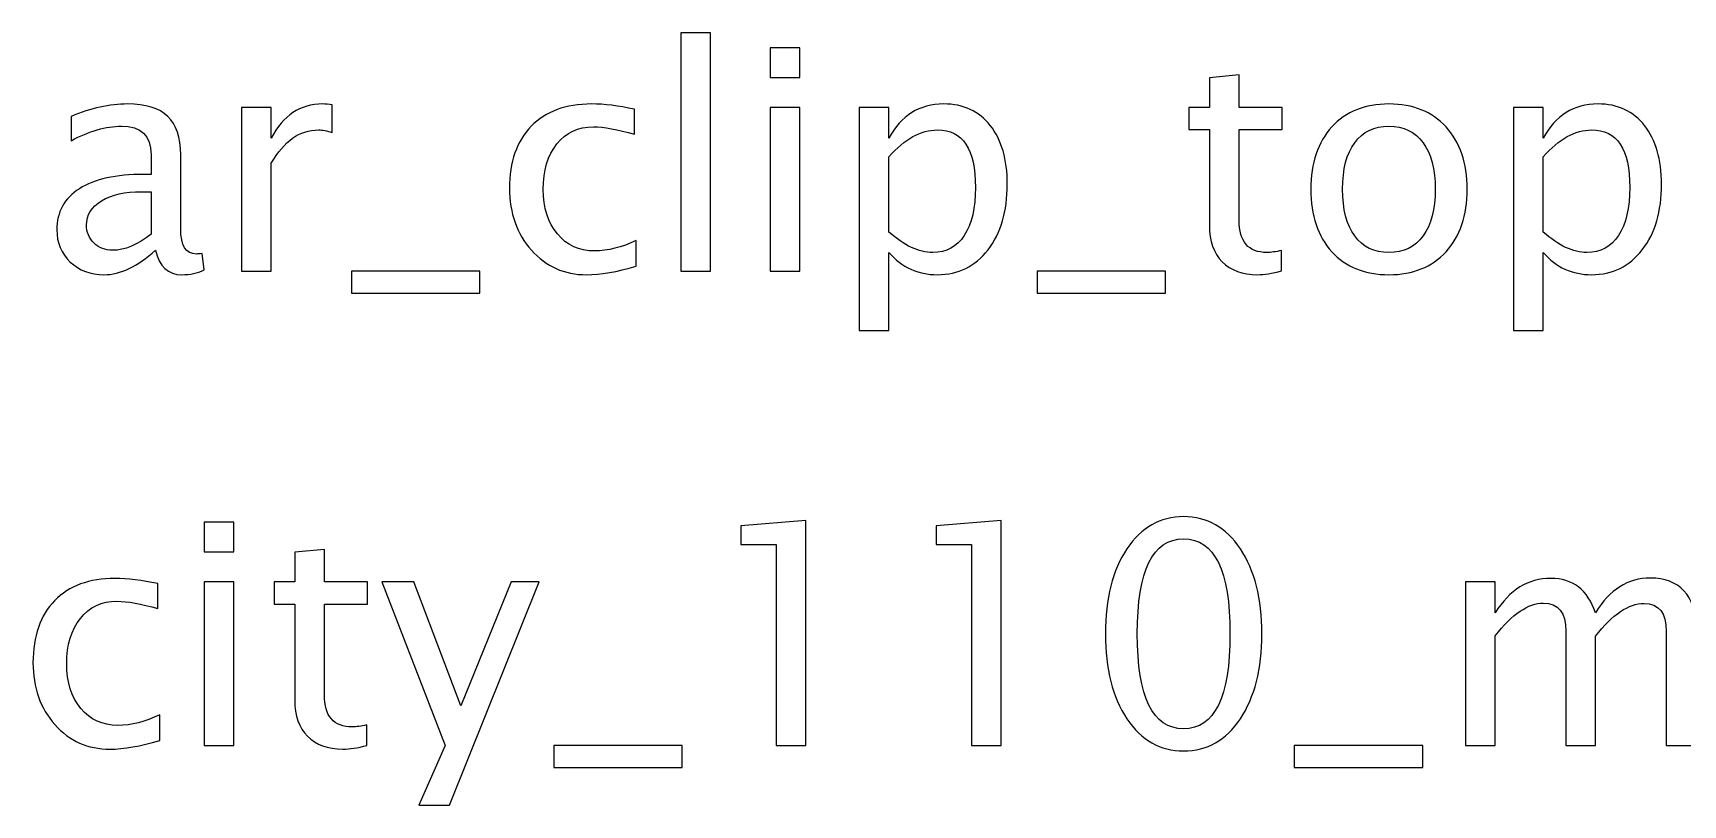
# Model space of a CAD drawing. Header units: centimetres. Extents: x -25.5 to 25.5, y -12 to 28.7.
# Drawn here: x -5.52 to 8.61, y 22.09 to 28.71 of the extents above; entities that cross this region are included whole.
import ezdxf

# ---------------------------------------------------------------- set-up
doc = ezdxf.new("R2010")
doc.units = ezdxf.units.CM
doc.header["$MEASUREMENT"] = 0
doc.layers.add('Layer 1', color=7, linetype='Continuous')

msp = doc.modelspace()

# ---------------------------------------------------------------- linework, layer by layer
at = {"layer": 'Layer 1'}
for points, knots in [([(0.03003, 26.67044), (0.03003, 26.67044), (0.03003, 28.71037), (0.03003, 28.71037), (0.03003, 28.71037), (0.03003, 28.71037), (0.28403, 28.71037), (0.28403, 28.71037), (0.28403, 28.71037), (0.28403, 28.71037), (0.28403, 26.67044), (0.28403, 26.67044), (0.28403, 26.67044), (0.28403, 26.67044), (0.03003, 26.67044), (0.03003, 26.67044)], [0, 0, 0, 0, 0.2, 0.2, 0.2, 0.2, 0.4, 0.4, 0.4, 0.4, 0.6, 0.6, 0.6, 0.6, 1, 1, 1, 1]), ([(0.79467, 28.32938), (0.79467, 28.32938), (0.79467, 28.58338), (0.79467, 28.58338), (0.79467, 28.58338), (0.79467, 28.58338), (1.04867, 28.58338), (1.04867, 28.58338), (1.04867, 28.58338), (1.04867, 28.58338), (1.04867, 28.32938), (1.04867, 28.32938), (1.04867, 28.32938), (1.04867, 28.32938), (0.79467, 28.32938), (0.79467, 28.32938)], [0, 0, 0, 0, 0.2, 0.2, 0.2, 0.2, 0.4, 0.4, 0.4, 0.4, 0.6, 0.6, 0.6, 0.6, 1, 1, 1, 1]), ([(5.17439, 26.67088), (5.0959, 26.64927), (5.02755, 26.63869), (4.96978, 26.63869), (4.96978, 26.63869), (4.84013, 26.63869), (4.73915, 26.67573), (4.66683, 26.74981), (4.66683, 26.74981), (4.59407, 26.8239), (4.55791, 26.92664), (4.55791, 27.0585), (4.55791, 27.0585), (4.55791, 27.0585), (4.55791, 27.88223), (4.55791, 27.88223), (4.55791, 27.88223), (4.55791, 27.88223), (4.38241, 27.88223), (4.38241, 27.88223), (4.38241, 27.88223), (4.38241, 27.88223), (4.38241, 28.07273), (4.38241, 28.07273), (4.38241, 28.07273), (4.38241, 28.07273), (4.55791, 28.07273), (4.55791, 28.07273), (4.55791, 28.07273), (4.55791, 28.07273), (4.55791, 28.32629), (4.55791, 28.32629), (4.55791, 28.32629), (4.55791, 28.32629), (4.81191, 28.35054), (4.81191, 28.35054), (4.81191, 28.35054), (4.81191, 28.35054), (4.81191, 28.07273), (4.81191, 28.07273), (4.81191, 28.07273), (4.81191, 28.07273), (5.17968, 28.07273), (5.17968, 28.07273), (5.17968, 28.07273), (5.17968, 28.07273), (5.17968, 27.88223), (5.17968, 27.88223), (5.17968, 27.88223), (5.17968, 27.88223), (4.81191, 27.88223), (4.81191, 27.88223), (4.81191, 27.88223), (4.81191, 27.88223), (4.81191, 27.10436), (4.81191, 27.10436), (4.81191, 27.10436), (4.81191, 26.92091), (4.89173, 26.82919), (5.05092, 26.82919), (5.05092, 26.82919), (5.08487, 26.82919), (5.12588, 26.83492), (5.17439, 26.84595), (5.17439, 26.84595), (5.17439, 26.84595), (5.17439, 26.67088), (5.17439, 26.67088)], [0, 0, 0, 0, 0.05555556, 0.05555556, 0.05555556, 0.05555556, 0.11111111, 0.11111111, 0.11111111, 0.11111111, 0.16666667, 0.16666667, 0.16666667, 0.16666667, 0.22222222, 0.22222222, 0.22222222, 0.22222222, 0.27777778, 0.27777778, 0.27777778, 0.27777778, 0.33333333, 0.33333333, 0.33333333, 0.33333333, 0.38888889, 0.38888889, 0.38888889, 0.38888889, 0.44444444, 0.44444444, 0.44444444, 0.44444444, 0.5, 0.5, 0.5, 0.5, 0.55555556, 0.55555556, 0.55555556, 0.55555556, 0.61111111, 0.61111111, 0.61111111, 0.61111111, 0.66666667, 0.66666667, 0.66666667, 0.66666667, 0.72222222, 0.72222222, 0.72222222, 0.72222222, 0.77777778, 0.77777778, 0.77777778, 0.77777778, 0.83333333, 0.83333333, 0.83333333, 0.83333333, 0.88888889, 0.88888889, 0.88888889, 0.88888889, 1, 1, 1, 1]), ([(-4.46877, 26.84903), (-4.62134, 26.7088), (-4.76819, 26.63869), (-4.9093, 26.63869), (-4.9093, 26.63869), (-5.02527, 26.63869), (-5.12185, 26.67485), (-5.19813, 26.74761), (-5.19813, 26.74761), (-5.27486, 26.82037), (-5.31323, 26.91209), (-5.31323, 27.02278), (-5.31323, 27.02278), (-5.31323, 27.17579), (-5.24885, 27.29353), (-5.12008, 27.37555), (-5.12008, 27.37555), (-4.99132, 27.45757), (-4.80655, 27.49858), (-4.56578, 27.49858), (-4.56578, 27.49858), (-4.56578, 27.49858), (-4.50625, 27.49858), (-4.50625, 27.49858), (-4.50625, 27.49858), (-4.50625, 27.49858), (-4.50625, 27.66748), (-4.50625, 27.66748), (-4.50625, 27.66748), (-4.50625, 27.8302), (-4.59092, 27.91133), (-4.76069, 27.91133), (-4.76069, 27.91133), (-4.8921, 27.91133), (-5.03586, 27.86988), (-5.19152, 27.78698), (-5.19152, 27.78698), (-5.19152, 27.78698), (-5.19152, 27.996), (-5.19152, 27.996), (-5.19152, 27.996), (-5.02042, 28.06656), (-4.85903, 28.10183), (-4.70777, 28.10183), (-4.70777, 28.10183), (-4.55211, 28.10183), (-4.43702, 28.06656), (-4.36338, 27.99556), (-4.36338, 27.99556), (-4.28929, 27.92456), (-4.25225, 27.8152), (-4.25225, 27.66748), (-4.25225, 27.66748), (-4.25225, 27.66748), (-4.25225, 27.0338), (-4.25225, 27.0338), (-4.25225, 27.0338), (-4.25225, 26.88872), (-4.20771, 26.81596), (-4.1182, 26.81596), (-4.1182, 26.81596), (-4.10717, 26.81596), (-4.09086, 26.81772), (-4.06925, 26.82125), (-4.06925, 26.82125), (-4.06925, 26.82125), (-4.05117, 26.68014), (-4.05117, 26.68014), (-4.05117, 26.68014), (-4.10893, 26.65236), (-4.17243, 26.63869), (-4.24211, 26.63869), (-4.24211, 26.63869), (-4.36073, 26.63869), (-4.43614, 26.7088), (-4.46877, 26.84903)], [0, 0, 0, 0, 0.05, 0.05, 0.05, 0.05, 0.1, 0.1, 0.1, 0.1, 0.15, 0.15, 0.15, 0.15, 0.2, 0.2, 0.2, 0.2, 0.25, 0.25, 0.25, 0.25, 0.3, 0.3, 0.3, 0.3, 0.35, 0.35, 0.35, 0.35, 0.4, 0.4, 0.4, 0.4, 0.45, 0.45, 0.45, 0.45, 0.5, 0.5, 0.5, 0.5, 0.55, 0.55, 0.55, 0.55, 0.6, 0.6, 0.6, 0.6, 0.65, 0.65, 0.65, 0.65, 0.7, 0.7, 0.7, 0.7, 0.75, 0.75, 0.75, 0.75, 0.8, 0.8, 0.8, 0.8, 0.85, 0.85, 0.85, 0.85, 0.9, 0.9, 0.9, 0.9, 1, 1, 1, 1]), ([(-3.73058, 26.67044), (-3.73058, 26.67044), (-3.73058, 28.07273), (-3.73058, 28.07273), (-3.73058, 28.07273), (-3.73058, 28.07273), (-3.47658, 28.07273), (-3.47658, 28.07273), (-3.47658, 28.07273), (-3.47658, 28.07273), (-3.47658, 27.80771), (-3.47658, 27.80771), (-3.47658, 27.80771), (-3.3756, 28.00394), (-3.2292, 28.10183), (-3.03693, 28.10183), (-3.03693, 28.10183), (-3.01091, 28.10183), (-2.98357, 28.09963), (-2.95535, 28.09522), (-2.95535, 28.09522), (-2.95535, 28.09522), (-2.95535, 27.85754), (-2.95535, 27.85754), (-2.95535, 27.85754), (-2.99945, 27.87209), (-3.03825, 27.87958), (-3.07177, 27.87958), (-3.07177, 27.87958), (-3.23316, 27.87958), (-3.3681, 27.78433), (-3.47658, 27.59339), (-3.47658, 27.59339), (-3.47658, 27.59339), (-3.47658, 26.67044), (-3.47658, 26.67044), (-3.47658, 26.67044), (-3.47658, 26.67044), (-3.73058, 26.67044), (-3.73058, 26.67044)], [0, 0, 0, 0, 0.09090909, 0.09090909, 0.09090909, 0.09090909, 0.18181818, 0.18181818, 0.18181818, 0.18181818, 0.27272727, 0.27272727, 0.27272727, 0.27272727, 0.36363636, 0.36363636, 0.36363636, 0.36363636, 0.45454545, 0.45454545, 0.45454545, 0.45454545, 0.54545455, 0.54545455, 0.54545455, 0.54545455, 0.63636364, 0.63636364, 0.63636364, 0.63636364, 0.72727273, 0.72727273, 0.72727273, 0.72727273, 0.81818182, 0.81818182, 0.81818182, 0.81818182, 1, 1, 1, 1]), ([(-0.35141, 26.71277), (-0.5159, 26.66338), (-0.65789, 26.63869), (-0.77739, 26.63869), (-0.77739, 26.63869), (-0.96701, 26.63869), (-1.124, 26.7088), (-1.24879, 26.84859), (-1.24879, 26.84859), (-1.37359, 26.98882), (-1.43621, 27.16565), (-1.43621, 27.37864), (-1.43621, 27.37864), (-1.43621, 27.60618), (-1.37447, 27.78389), (-1.251, 27.91089), (-1.251, 27.91089), (-1.12753, 28.03833), (-0.95511, 28.10183), (-0.73374, 28.10183), (-0.73374, 28.10183), (-0.62482, 28.10183), (-0.50223, 28.08684), (-0.36729, 28.05685), (-0.36729, 28.05685), (-0.36729, 28.05685), (-0.36729, 27.84254), (-0.36729, 27.84254), (-0.36729, 27.84254), (-0.51061, 27.88488), (-0.62746, 27.90604), (-0.71742, 27.90604), (-0.71742, 27.90604), (-0.84795, 27.90604), (-0.95246, 27.85709), (-1.03051, 27.75964), (-1.03051, 27.75964), (-1.10856, 27.66219), (-1.14781, 27.5321), (-1.14781, 27.36982), (-1.14781, 27.36982), (-1.14781, 27.21239), (-1.10724, 27.08539), (-1.02654, 26.98794), (-1.02654, 26.98794), (-0.94584, 26.89093), (-0.84045, 26.84242), (-0.70948, 26.84242), (-0.70948, 26.84242), (-0.59351, 26.84242), (-0.47445, 26.87241), (-0.35141, 26.93238), (-0.35141, 26.93238), (-0.35141, 26.93238), (-0.35141, 26.71277), (-0.35141, 26.71277)], [0, 0, 0, 0, 0.06666667, 0.06666667, 0.06666667, 0.06666667, 0.13333333, 0.13333333, 0.13333333, 0.13333333, 0.2, 0.2, 0.2, 0.2, 0.26666667, 0.26666667, 0.26666667, 0.26666667, 0.33333333, 0.33333333, 0.33333333, 0.33333333, 0.4, 0.4, 0.4, 0.4, 0.46666667, 0.46666667, 0.46666667, 0.46666667, 0.53333333, 0.53333333, 0.53333333, 0.53333333, 0.6, 0.6, 0.6, 0.6, 0.66666667, 0.66666667, 0.66666667, 0.66666667, 0.73333333, 0.73333333, 0.73333333, 0.73333333, 0.8, 0.8, 0.8, 0.8, 0.86666667, 0.86666667, 0.86666667, 0.86666667, 1, 1, 1, 1]), ([(0.79467, 26.67044), (0.79467, 26.67044), (0.79467, 28.07273), (0.79467, 28.07273), (0.79467, 28.07273), (0.79467, 28.07273), (1.04867, 28.07273), (1.04867, 28.07273), (1.04867, 28.07273), (1.04867, 28.07273), (1.04867, 26.67044), (1.04867, 26.67044), (1.04867, 26.67044), (1.04867, 26.67044), (0.79467, 26.67044), (0.79467, 26.67044)], [0, 0, 0, 0, 0.2, 0.2, 0.2, 0.2, 0.4, 0.4, 0.4, 0.4, 0.6, 0.6, 0.6, 0.6, 1, 1, 1, 1]), ([(1.55931, 26.15979), (1.55931, 26.15979), (1.55931, 28.07273), (1.55931, 28.07273), (1.55931, 28.07273), (1.55931, 28.07273), (1.81331, 28.07273), (1.81331, 28.07273), (1.81331, 28.07273), (1.81331, 28.07273), (1.81331, 27.80771), (1.81331, 27.80771), (1.81331, 27.80771), (1.91738, 28.00394), (2.07392, 28.10183), (2.2825, 28.10183), (2.2825, 28.10183), (2.4514, 28.10183), (2.58413, 28.04054), (2.68114, 27.91751), (2.68114, 27.91751), (2.77816, 27.79448), (2.82666, 27.62647), (2.82666, 27.41348), (2.82666, 27.41348), (2.82666, 27.18153), (2.77154, 26.99411), (2.66174, 26.85212), (2.66174, 26.85212), (2.55194, 26.70969), (2.4073, 26.63869), (2.22826, 26.63869), (2.22826, 26.63869), (2.06202, 26.63869), (1.92355, 26.70219), (1.81331, 26.82963), (1.81331, 26.82963), (1.81331, 26.82963), (1.81331, 26.15979), (1.81331, 26.15979), (1.81331, 26.15979), (1.81331, 26.15979), (1.55931, 26.15979), (1.55931, 26.15979)], [0, 0, 0, 0, 0.08333333, 0.08333333, 0.08333333, 0.08333333, 0.16666667, 0.16666667, 0.16666667, 0.16666667, 0.25, 0.25, 0.25, 0.25, 0.33333333, 0.33333333, 0.33333333, 0.33333333, 0.41666667, 0.41666667, 0.41666667, 0.41666667, 0.5, 0.5, 0.5, 0.5, 0.58333333, 0.58333333, 0.58333333, 0.58333333, 0.66666667, 0.66666667, 0.66666667, 0.66666667, 0.75, 0.75, 0.75, 0.75, 0.83333333, 0.83333333, 0.83333333, 0.83333333, 1, 1, 1, 1]), ([(6.09514, 26.63869), (5.88921, 26.63869), (5.72605, 26.70439), (5.6061, 26.8358), (5.6061, 26.8358), (5.48572, 26.96721), (5.42574, 27.14581), (5.42574, 27.37114), (5.42574, 27.37114), (5.42574, 27.59604), (5.48572, 27.77419), (5.6061, 27.90516), (5.6061, 27.90516), (5.72605, 28.03613), (5.88921, 28.10183), (6.09514, 28.10183), (6.09514, 28.10183), (6.30107, 28.10183), (6.46423, 28.03613), (6.58418, 27.90516), (6.58418, 27.90516), (6.70456, 27.77419), (6.76453, 27.59604), (6.76453, 27.37114), (6.76453, 27.37114), (6.76453, 27.14581), (6.70456, 26.96721), (6.58418, 26.8358), (6.58418, 26.8358), (6.46423, 26.70439), (6.30107, 26.63869), (6.09514, 26.63869)], [0, 0, 0, 0, 0.11111111, 0.11111111, 0.11111111, 0.11111111, 0.22222222, 0.22222222, 0.22222222, 0.22222222, 0.33333333, 0.33333333, 0.33333333, 0.33333333, 0.44444444, 0.44444444, 0.44444444, 0.44444444, 0.55555556, 0.55555556, 0.55555556, 0.55555556, 0.66666667, 0.66666667, 0.66666667, 0.66666667, 0.77777778, 0.77777778, 0.77777778, 0.77777778, 1, 1, 1, 1]), ([(7.16229, 26.15979), (7.16229, 26.15979), (7.16229, 28.07273), (7.16229, 28.07273), (7.16229, 28.07273), (7.16229, 28.07273), (7.41629, 28.07273), (7.41629, 28.07273), (7.41629, 28.07273), (7.41629, 28.07273), (7.41629, 27.80771), (7.41629, 27.80771), (7.41629, 27.80771), (7.52036, 28.00394), (7.6769, 28.10183), (7.88548, 28.10183), (7.88548, 28.10183), (8.05438, 28.10183), (8.18711, 28.04054), (8.28412, 27.91751), (8.28412, 27.91751), (8.38114, 27.79448), (8.42964, 27.62647), (8.42964, 27.41348), (8.42964, 27.41348), (8.42964, 27.18153), (8.37452, 26.99411), (8.26472, 26.85212), (8.26472, 26.85212), (8.15492, 26.70969), (8.01028, 26.63869), (7.83124, 26.63869), (7.83124, 26.63869), (7.665, 26.63869), (7.52653, 26.70219), (7.41629, 26.82963), (7.41629, 26.82963), (7.41629, 26.82963), (7.41629, 26.15979), (7.41629, 26.15979), (7.41629, 26.15979), (7.41629, 26.15979), (7.16229, 26.15979), (7.16229, 26.15979)], [0, 0, 0, 0, 0.08333333, 0.08333333, 0.08333333, 0.08333333, 0.16666667, 0.16666667, 0.16666667, 0.16666667, 0.25, 0.25, 0.25, 0.25, 0.33333333, 0.33333333, 0.33333333, 0.33333333, 0.41666667, 0.41666667, 0.41666667, 0.41666667, 0.5, 0.5, 0.5, 0.5, 0.58333333, 0.58333333, 0.58333333, 0.58333333, 0.66666667, 0.66666667, 0.66666667, 0.66666667, 0.75, 0.75, 0.75, 0.75, 0.83333333, 0.83333333, 0.83333333, 0.83333333, 1, 1, 1, 1]), ([(1.81331, 27.0047), (1.94428, 26.88784), (2.06907, 26.82919), (2.18769, 26.82919), (2.18769, 26.82919), (2.30455, 26.82919), (2.39495, 26.87814), (2.45845, 26.97559), (2.45845, 26.97559), (2.52239, 27.07305), (2.55414, 27.21019), (2.55414, 27.38746), (2.55414, 27.38746), (2.55414, 27.71554), (2.44566, 27.87958), (2.2287, 27.87958), (2.2287, 27.87958), (2.08671, 27.87958), (1.94825, 27.80286), (1.81331, 27.64896), (1.81331, 27.64896), (1.81331, 27.64896), (1.81331, 27.0047), (1.81331, 27.0047)], [0, 0, 0, 0, 0.14285714, 0.14285714, 0.14285714, 0.14285714, 0.28571429, 0.28571429, 0.28571429, 0.28571429, 0.42857143, 0.42857143, 0.42857143, 0.42857143, 0.57142857, 0.57142857, 0.57142857, 0.57142857, 0.71428571, 0.71428571, 0.71428571, 0.71428571, 1, 1, 1, 1]), ([(6.0947, 26.82919), (6.22038, 26.82919), (6.31827, 26.87637), (6.38794, 26.97118), (6.38794, 26.97118), (6.45718, 27.06555), (6.49201, 27.19917), (6.49201, 27.37114), (6.49201, 27.37114), (6.49201, 27.54268), (6.45718, 27.67586), (6.38794, 27.77022), (6.38794, 27.77022), (6.31827, 27.86415), (6.22038, 27.91133), (6.0947, 27.91133), (6.0947, 27.91133), (5.96858, 27.91133), (5.87069, 27.86415), (5.80189, 27.77022), (5.80189, 27.77022), (5.73266, 27.67586), (5.69827, 27.54268), (5.69827, 27.37114), (5.69827, 27.37114), (5.69827, 27.19917), (5.73266, 27.06555), (5.80189, 26.97118), (5.80189, 26.97118), (5.87069, 26.87637), (5.96858, 26.82919), (6.0947, 26.82919)], [0, 0, 0, 0, 0.11111111, 0.11111111, 0.11111111, 0.11111111, 0.22222222, 0.22222222, 0.22222222, 0.22222222, 0.33333333, 0.33333333, 0.33333333, 0.33333333, 0.44444444, 0.44444444, 0.44444444, 0.44444444, 0.55555556, 0.55555556, 0.55555556, 0.55555556, 0.66666667, 0.66666667, 0.66666667, 0.66666667, 0.77777778, 0.77777778, 0.77777778, 0.77777778, 1, 1, 1, 1]), ([(7.41629, 27.0047), (7.54726, 26.88784), (7.67205, 26.82919), (7.79067, 26.82919), (7.79067, 26.82919), (7.90753, 26.82919), (7.99793, 26.87814), (8.06143, 26.97559), (8.06143, 26.97559), (8.12537, 27.07305), (8.15712, 27.21019), (8.15712, 27.38746), (8.15712, 27.38746), (8.15712, 27.71554), (8.04864, 27.87958), (7.83168, 27.87958), (7.83168, 27.87958), (7.68969, 27.87958), (7.55123, 27.80286), (7.41629, 27.64896), (7.41629, 27.64896), (7.41629, 27.64896), (7.41629, 27.0047), (7.41629, 27.0047)], [0, 0, 0, 0, 0.14285714, 0.14285714, 0.14285714, 0.14285714, 0.28571429, 0.28571429, 0.28571429, 0.28571429, 0.42857143, 0.42857143, 0.42857143, 0.42857143, 0.57142857, 0.57142857, 0.57142857, 0.57142857, 0.71428571, 0.71428571, 0.71428571, 0.71428571, 1, 1, 1, 1]), ([(-4.50625, 26.9875), (-4.50625, 26.9875), (-4.50625, 27.34777), (-4.50625, 27.34777), (-4.50625, 27.34777), (-4.50625, 27.34777), (-4.58783, 27.35042), (-4.58783, 27.35042), (-4.58783, 27.35042), (-4.72894, 27.35042), (-4.84271, 27.3244), (-4.92958, 27.27237), (-4.92958, 27.27237), (-5.01601, 27.21989), (-5.05923, 27.15066), (-5.05923, 27.06423), (-5.05923, 27.06423), (-5.05923, 27.00381), (-5.03762, 26.95266), (-4.99485, 26.91077), (-4.99485, 26.91077), (-4.95163, 26.86888), (-4.89916, 26.84771), (-4.83698, 26.84771), (-4.83698, 26.84771), (-4.73115, 26.84771), (-4.6209, 26.89445), (-4.50625, 26.9875)], [0, 0, 0, 0, 0.125, 0.125, 0.125, 0.125, 0.25, 0.25, 0.25, 0.25, 0.375, 0.375, 0.375, 0.375, 0.5, 0.5, 0.5, 0.5, 0.625, 0.625, 0.625, 0.625, 0.75, 0.75, 0.75, 0.75, 1, 1, 1, 1]), ([(-2.79087, 26.47994), (-2.79087, 26.47994), (-2.79087, 26.67044), (-2.79087, 26.67044), (-2.79087, 26.67044), (-2.79087, 26.67044), (-1.6902, 26.67044), (-1.6902, 26.67044), (-1.6902, 26.67044), (-1.6902, 26.67044), (-1.6902, 26.47994), (-1.6902, 26.47994), (-1.6902, 26.47994), (-1.6902, 26.47994), (-2.79087, 26.47994), (-2.79087, 26.47994)], [0, 0, 0, 0, 0.2, 0.2, 0.2, 0.2, 0.4, 0.4, 0.4, 0.4, 0.6, 0.6, 0.6, 0.6, 1, 1, 1, 1]), ([(3.08154, 26.47994), (3.08154, 26.47994), (3.08154, 26.67044), (3.08154, 26.67044), (3.08154, 26.67044), (3.08154, 26.67044), (4.18221, 26.67044), (4.18221, 26.67044), (4.18221, 26.67044), (4.18221, 26.67044), (4.18221, 26.47994), (4.18221, 26.47994), (4.18221, 26.47994), (4.18221, 26.47994), (3.08154, 26.47994), (3.08154, 26.47994)], [0, 0, 0, 0, 0.2, 0.2, 0.2, 0.2, 0.4, 0.4, 0.4, 0.4, 0.6, 0.6, 0.6, 0.6, 1, 1, 1, 1]), ([(-4.05094, 24.26362), (-4.05094, 24.26362), (-4.05094, 24.51762), (-4.05094, 24.51762), (-4.05094, 24.51762), (-4.05094, 24.51762), (-3.79694, 24.51762), (-3.79694, 24.51762), (-3.79694, 24.51762), (-3.79694, 24.51762), (-3.79694, 24.26362), (-3.79694, 24.26362), (-3.79694, 24.26362), (-3.79694, 24.26362), (-4.05094, 24.26362), (-4.05094, 24.26362)], [0, 0, 0, 0, 0.2, 0.2, 0.2, 0.2, 0.4, 0.4, 0.4, 0.4, 0.6, 0.6, 0.6, 0.6, 1, 1, 1, 1]), ([(0.84781, 22.60468), (0.84781, 22.60468), (0.84781, 24.32712), (0.84781, 24.32712), (0.84781, 24.32712), (0.84781, 24.32712), (0.54354, 24.32712), (0.54354, 24.32712), (0.54354, 24.32712), (0.54354, 24.32712), (0.54354, 24.48587), (0.54354, 24.48587), (0.54354, 24.48587), (0.54354, 24.48587), (1.10181, 24.53349), (1.10181, 24.53349), (1.10181, 24.53349), (1.10181, 24.53349), (1.10181, 22.60468), (1.10181, 22.60468), (1.10181, 22.60468), (1.10181, 22.60468), (0.84781, 22.60468), (0.84781, 22.60468)], [0, 0, 0, 0, 0.14285714, 0.14285714, 0.14285714, 0.14285714, 0.28571429, 0.28571429, 0.28571429, 0.28571429, 0.42857143, 0.42857143, 0.42857143, 0.42857143, 0.57142857, 0.57142857, 0.57142857, 0.57142857, 0.71428571, 0.71428571, 0.71428571, 0.71428571, 1, 1, 1, 1]), ([(2.52086, 22.60468), (2.52086, 22.60468), (2.52086, 24.32712), (2.52086, 24.32712), (2.52086, 24.32712), (2.52086, 24.32712), (2.21659, 24.32712), (2.21659, 24.32712), (2.21659, 24.32712), (2.21659, 24.32712), (2.21659, 24.48587), (2.21659, 24.48587), (2.21659, 24.48587), (2.21659, 24.48587), (2.77486, 24.53349), (2.77486, 24.53349), (2.77486, 24.53349), (2.77486, 24.53349), (2.77486, 22.60468), (2.77486, 22.60468), (2.77486, 22.60468), (2.77486, 22.60468), (2.52086, 22.60468), (2.52086, 22.60468)], [0, 0, 0, 0, 0.14285714, 0.14285714, 0.14285714, 0.14285714, 0.28571429, 0.28571429, 0.28571429, 0.28571429, 0.42857143, 0.42857143, 0.42857143, 0.42857143, 0.57142857, 0.57142857, 0.57142857, 0.57142857, 0.71428571, 0.71428571, 0.71428571, 0.71428571, 1, 1, 1, 1]), ([(4.33678, 22.55706), (4.13614, 22.55706), (3.9743, 22.64922), (3.85171, 22.8331), (3.85171, 22.8331), (3.72868, 23.01699), (3.66739, 23.25952), (3.66739, 23.56115), (3.66739, 23.56115), (3.66739, 23.86277), (3.72868, 24.10531), (3.85171, 24.28919), (3.85171, 24.28919), (3.9743, 24.47308), (4.13614, 24.56524), (4.33678, 24.56524), (4.33678, 24.56524), (4.53831, 24.56524), (4.70014, 24.47352), (4.82273, 24.29007), (4.82273, 24.29007), (4.94488, 24.10663), (5.00618, 23.86365), (5.00618, 23.56115), (5.00618, 23.56115), (5.00618, 23.25952), (4.94488, 23.01699), (4.82273, 22.8331), (4.82273, 22.8331), (4.70014, 22.64922), (4.53831, 22.55706), (4.33678, 22.55706)], [0, 0, 0, 0, 0.11111111, 0.11111111, 0.11111111, 0.11111111, 0.22222222, 0.22222222, 0.22222222, 0.22222222, 0.33333333, 0.33333333, 0.33333333, 0.33333333, 0.44444444, 0.44444444, 0.44444444, 0.44444444, 0.55555556, 0.55555556, 0.55555556, 0.55555556, 0.66666667, 0.66666667, 0.66666667, 0.66666667, 0.77777778, 0.77777778, 0.77777778, 0.77777778, 1, 1, 1, 1]), ([(4.33634, 22.74755), (4.60137, 22.74755), (4.73366, 23.01875), (4.73366, 23.56115), (4.73366, 23.56115), (4.73366, 24.10354), (4.60137, 24.37474), (4.33634, 24.37474), (4.33634, 24.37474), (4.0722, 24.37474), (3.93991, 24.10354), (3.93991, 23.56115), (3.93991, 23.56115), (3.93991, 23.01875), (4.0722, 22.74755), (4.33634, 22.74755)], [0, 0, 0, 0, 0.2, 0.2, 0.2, 0.2, 0.4, 0.4, 0.4, 0.4, 0.6, 0.6, 0.6, 0.6, 1, 1, 1, 1]), ([(-2.65924, 22.60512), (-2.73773, 22.58351), (-2.80608, 22.57293), (-2.86385, 22.57293), (-2.86385, 22.57293), (-2.9935, 22.57293), (-3.09448, 22.60997), (-3.1668, 22.68405), (-3.1668, 22.68405), (-3.23956, 22.75814), (-3.27572, 22.86088), (-3.27572, 22.99274), (-3.27572, 22.99274), (-3.27572, 22.99274), (-3.27572, 23.81647), (-3.27572, 23.81647), (-3.27572, 23.81647), (-3.27572, 23.81647), (-3.45122, 23.81647), (-3.45122, 23.81647), (-3.45122, 23.81647), (-3.45122, 23.81647), (-3.45122, 24.00697), (-3.45122, 24.00697), (-3.45122, 24.00697), (-3.45122, 24.00697), (-3.27572, 24.00697), (-3.27572, 24.00697), (-3.27572, 24.00697), (-3.27572, 24.00697), (-3.27572, 24.26053), (-3.27572, 24.26053), (-3.27572, 24.26053), (-3.27572, 24.26053), (-3.02172, 24.28478), (-3.02172, 24.28478), (-3.02172, 24.28478), (-3.02172, 24.28478), (-3.02172, 24.00697), (-3.02172, 24.00697), (-3.02172, 24.00697), (-3.02172, 24.00697), (-2.65395, 24.00697), (-2.65395, 24.00697), (-2.65395, 24.00697), (-2.65395, 24.00697), (-2.65395, 23.81647), (-2.65395, 23.81647), (-2.65395, 23.81647), (-2.65395, 23.81647), (-3.02172, 23.81647), (-3.02172, 23.81647), (-3.02172, 23.81647), (-3.02172, 23.81647), (-3.02172, 23.0386), (-3.02172, 23.0386), (-3.02172, 23.0386), (-3.02172, 22.85515), (-2.9419, 22.76343), (-2.78271, 22.76343), (-2.78271, 22.76343), (-2.74876, 22.76343), (-2.70775, 22.76916), (-2.65924, 22.78019), (-2.65924, 22.78019), (-2.65924, 22.78019), (-2.65924, 22.60512), (-2.65924, 22.60512)], [0, 0, 0, 0, 0.05555556, 0.05555556, 0.05555556, 0.05555556, 0.11111111, 0.11111111, 0.11111111, 0.11111111, 0.16666667, 0.16666667, 0.16666667, 0.16666667, 0.22222222, 0.22222222, 0.22222222, 0.22222222, 0.27777778, 0.27777778, 0.27777778, 0.27777778, 0.33333333, 0.33333333, 0.33333333, 0.33333333, 0.38888889, 0.38888889, 0.38888889, 0.38888889, 0.44444444, 0.44444444, 0.44444444, 0.44444444, 0.5, 0.5, 0.5, 0.5, 0.55555556, 0.55555556, 0.55555556, 0.55555556, 0.61111111, 0.61111111, 0.61111111, 0.61111111, 0.66666667, 0.66666667, 0.66666667, 0.66666667, 0.72222222, 0.72222222, 0.72222222, 0.72222222, 0.77777778, 0.77777778, 0.77777778, 0.77777778, 0.83333333, 0.83333333, 0.83333333, 0.83333333, 0.88888889, 0.88888889, 0.88888889, 0.88888889, 1, 1, 1, 1]), ([(-4.43238, 22.64701), (-4.59687, 22.59762), (-4.73886, 22.57293), (-4.85836, 22.57293), (-4.85836, 22.57293), (-5.04798, 22.57293), (-5.20497, 22.64304), (-5.32976, 22.78283), (-5.32976, 22.78283), (-5.45456, 22.92306), (-5.51718, 23.09989), (-5.51718, 23.31288), (-5.51718, 23.31288), (-5.51718, 23.54042), (-5.45544, 23.71813), (-5.33197, 23.84513), (-5.33197, 23.84513), (-5.2085, 23.97257), (-5.03608, 24.03607), (-4.81471, 24.03607), (-4.81471, 24.03607), (-4.70579, 24.03607), (-4.5832, 24.02108), (-4.44826, 23.99109), (-4.44826, 23.99109), (-4.44826, 23.99109), (-4.44826, 23.77678), (-4.44826, 23.77678), (-4.44826, 23.77678), (-4.59158, 23.81912), (-4.70843, 23.84028), (-4.79839, 23.84028), (-4.79839, 23.84028), (-4.92892, 23.84028), (-5.03343, 23.79133), (-5.11148, 23.69388), (-5.11148, 23.69388), (-5.18953, 23.59643), (-5.22878, 23.46634), (-5.22878, 23.30406), (-5.22878, 23.30406), (-5.22878, 23.14663), (-5.18821, 23.01963), (-5.10751, 22.92218), (-5.10751, 22.92218), (-5.02681, 22.82517), (-4.92142, 22.77666), (-4.79045, 22.77666), (-4.79045, 22.77666), (-4.67448, 22.77666), (-4.55542, 22.80665), (-4.43238, 22.86662), (-4.43238, 22.86662), (-4.43238, 22.86662), (-4.43238, 22.64701), (-4.43238, 22.64701)], [0, 0, 0, 0, 0.06666667, 0.06666667, 0.06666667, 0.06666667, 0.13333333, 0.13333333, 0.13333333, 0.13333333, 0.2, 0.2, 0.2, 0.2, 0.26666667, 0.26666667, 0.26666667, 0.26666667, 0.33333333, 0.33333333, 0.33333333, 0.33333333, 0.4, 0.4, 0.4, 0.4, 0.46666667, 0.46666667, 0.46666667, 0.46666667, 0.53333333, 0.53333333, 0.53333333, 0.53333333, 0.6, 0.6, 0.6, 0.6, 0.66666667, 0.66666667, 0.66666667, 0.66666667, 0.73333333, 0.73333333, 0.73333333, 0.73333333, 0.8, 0.8, 0.8, 0.8, 0.86666667, 0.86666667, 0.86666667, 0.86666667, 1, 1, 1, 1]), ([(6.75066, 22.60468), (6.75066, 22.60468), (6.75066, 24.00697), (6.75066, 24.00697), (6.75066, 24.00697), (6.75066, 24.00697), (7.00466, 24.00697), (7.00466, 24.00697), (7.00466, 24.00697), (7.00466, 24.00697), (7.00466, 23.74195), (7.00466, 23.74195), (7.00466, 23.74195), (7.12857, 23.93818), (7.28732, 24.03607), (7.48179, 24.03607), (7.48179, 24.03607), (7.6692, 24.03607), (7.79664, 23.93818), (7.86455, 23.74195), (7.86455, 23.74195), (7.98494, 23.93994), (8.14193, 24.03872), (8.33463, 24.03872), (8.33463, 24.03872), (8.45766, 24.03872), (8.55335, 24.00256), (8.6217, 23.9298), (8.6217, 23.9298), (8.69005, 23.85704), (8.72445, 23.75518), (8.72445, 23.62421), (8.72445, 23.62421), (8.72445, 23.62421), (8.72445, 22.60468), (8.72445, 22.60468), (8.72445, 22.60468), (8.72445, 22.60468), (8.47045, 22.60468), (8.47045, 22.60468), (8.47045, 22.60468), (8.47045, 22.60468), (8.47045, 23.58231), (8.47045, 23.58231), (8.47045, 23.58231), (8.47045, 23.74195), (8.40695, 23.82176), (8.27995, 23.82176), (8.27995, 23.82176), (8.1481, 23.82176), (8.00963, 23.72872), (7.86455, 23.54219), (7.86455, 23.54219), (7.86455, 23.54219), (7.86455, 22.60468), (7.86455, 22.60468), (7.86455, 22.60468), (7.86455, 22.60468), (7.61055, 22.60468), (7.61055, 22.60468), (7.61055, 22.60468), (7.61055, 22.60468), (7.61055, 23.5832), (7.61055, 23.5832), (7.61055, 23.5832), (7.61055, 23.74415), (7.54617, 23.82441), (7.41697, 23.82441), (7.41697, 23.82441), (7.28865, 23.82441), (7.15106, 23.73092), (7.00466, 23.54351), (7.00466, 23.54351), (7.00466, 23.54351), (7.00466, 22.60468), (7.00466, 22.60468), (7.00466, 22.60468), (7.00466, 22.60468), (6.75066, 22.60468), (6.75066, 22.60468)], [0, 0, 0, 0, 0.04761905, 0.04761905, 0.04761905, 0.04761905, 0.0952381, 0.0952381, 0.0952381, 0.0952381, 0.14285714, 0.14285714, 0.14285714, 0.14285714, 0.19047619, 0.19047619, 0.19047619, 0.19047619, 0.23809524, 0.23809524, 0.23809524, 0.23809524, 0.28571429, 0.28571429, 0.28571429, 0.28571429, 0.33333333, 0.33333333, 0.33333333, 0.33333333, 0.38095238, 0.38095238, 0.38095238, 0.38095238, 0.42857143, 0.42857143, 0.42857143, 0.42857143, 0.47619048, 0.47619048, 0.47619048, 0.47619048, 0.52380952, 0.52380952, 0.52380952, 0.52380952, 0.57142857, 0.57142857, 0.57142857, 0.57142857, 0.61904762, 0.61904762, 0.61904762, 0.61904762, 0.66666667, 0.66666667, 0.66666667, 0.66666667, 0.71428571, 0.71428571, 0.71428571, 0.71428571, 0.76190476, 0.76190476, 0.76190476, 0.76190476, 0.80952381, 0.80952381, 0.80952381, 0.80952381, 0.85714286, 0.85714286, 0.85714286, 0.85714286, 0.9047619, 0.9047619, 0.9047619, 0.9047619, 1, 1, 1, 1]), ([(-4.05094, 22.60468), (-4.05094, 22.60468), (-4.05094, 24.00697), (-4.05094, 24.00697), (-4.05094, 24.00697), (-4.05094, 24.00697), (-3.79694, 24.00697), (-3.79694, 24.00697), (-3.79694, 24.00697), (-3.79694, 24.00697), (-3.79694, 22.60468), (-3.79694, 22.60468), (-3.79694, 22.60468), (-3.79694, 22.60468), (-4.05094, 22.60468), (-4.05094, 22.60468)], [0, 0, 0, 0, 0.2, 0.2, 0.2, 0.2, 0.4, 0.4, 0.4, 0.4, 0.6, 0.6, 0.6, 0.6, 1, 1, 1, 1]), ([(-2.21386, 22.09403), (-2.21386, 22.09403), (-1.98632, 22.60292), (-1.98632, 22.60292), (-1.98632, 22.60292), (-1.98632, 22.60292), (-2.52959, 24.00697), (-2.52959, 24.00697), (-2.52959, 24.00697), (-2.52959, 24.00697), (-2.25707, 24.00697), (-2.25707, 24.00697), (-2.25707, 24.00697), (-2.25707, 24.00697), (-1.85314, 22.94511), (-1.85314, 22.94511), (-1.85314, 22.94511), (-1.85314, 22.94511), (-1.42231, 24.00697), (-1.42231, 24.00697), (-1.42231, 24.00697), (-1.42231, 24.00697), (-1.18287, 24.00697), (-1.18287, 24.00697), (-1.18287, 24.00697), (-1.18287, 24.00697), (-1.94927, 22.09403), (-1.94927, 22.09403), (-1.94927, 22.09403), (-1.94927, 22.09403), (-2.21386, 22.09403), (-2.21386, 22.09403)], [0, 0, 0, 0, 0.11111111, 0.11111111, 0.11111111, 0.11111111, 0.22222222, 0.22222222, 0.22222222, 0.22222222, 0.33333333, 0.33333333, 0.33333333, 0.33333333, 0.44444444, 0.44444444, 0.44444444, 0.44444444, 0.55555556, 0.55555556, 0.55555556, 0.55555556, 0.66666667, 0.66666667, 0.66666667, 0.66666667, 0.77777778, 0.77777778, 0.77777778, 0.77777778, 1, 1, 1, 1]), ([(-1.05719, 22.41418), (-1.05719, 22.41418), (-1.05719, 22.60468), (-1.05719, 22.60468), (-1.05719, 22.60468), (-1.05719, 22.60468), (0.04348, 22.60468), (0.04348, 22.60468), (0.04348, 22.60468), (0.04348, 22.60468), (0.04348, 22.41418), (0.04348, 22.41418), (0.04348, 22.41418), (0.04348, 22.41418), (-1.05719, 22.41418), (-1.05719, 22.41418)], [0, 0, 0, 0, 0.2, 0.2, 0.2, 0.2, 0.4, 0.4, 0.4, 0.4, 0.6, 0.6, 0.6, 0.6, 1, 1, 1, 1]), ([(5.28487, 22.41418), (5.28487, 22.41418), (5.28487, 22.60468), (5.28487, 22.60468), (5.28487, 22.60468), (5.28487, 22.60468), (6.38554, 22.60468), (6.38554, 22.60468), (6.38554, 22.60468), (6.38554, 22.60468), (6.38554, 22.41418), (6.38554, 22.41418), (6.38554, 22.41418), (6.38554, 22.41418), (5.28487, 22.41418), (5.28487, 22.41418)], [0, 0, 0, 0, 0.2, 0.2, 0.2, 0.2, 0.4, 0.4, 0.4, 0.4, 0.6, 0.6, 0.6, 0.6, 1, 1, 1, 1])]:
    msp.add_open_spline(points, degree=3, knots=knots, dxfattribs=at)

doc.saveas('drawing.dxf')
